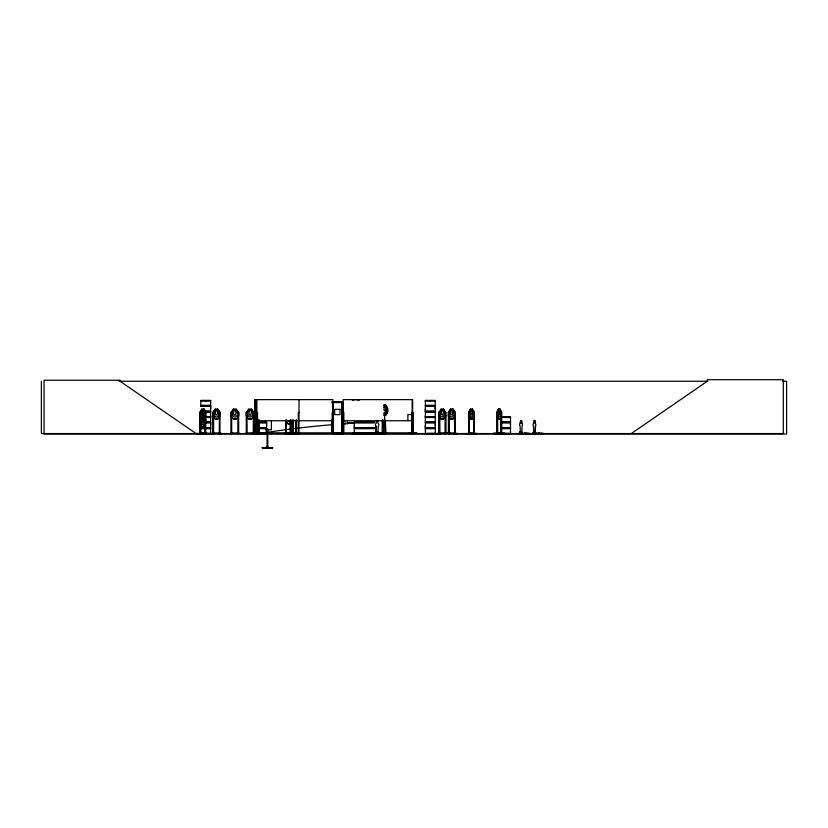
<?xml version="1.0" encoding="UTF-8"?>
<svg xmlns="http://www.w3.org/2000/svg" width="828" height="828" viewBox="0 0 828 828"><rect width="100%" height="100%" fill="white"/><g stroke="black" fill="none" stroke-linecap="round" stroke-linejoin="round"><path stroke-width="1.24" d="M210.643 425.271L210.643 422.849L204.444 422.849M210.643 408.68L210.643 406.258L200.78 406.258M266.585 425.271L266.585 422.849L257.384 422.849M364.03 427.693L354.332 427.693L354.343 425.271M425.364 427.693L425.364 422.849L435.238 422.849L435.228 427.693L425.364 427.693L425.375 425.271M425.364 411.102L425.364 406.258L435.238 406.258L435.228 411.102L425.364 411.102L425.375 408.68M435.228 425.271L435.228 422.849M435.228 408.68L435.228 406.258M510.483 425.271L510.483 422.849L500.619 422.849M250.812 433.458L267.34 433.52L265.985 433.551M258.688 433.458L259.164 432.796M205.365 412.344L205.334 433.561M469.217 412.313L469.269 433.561M473.782 412.313L473.699 433.561M201.525 419.734L202.777 417.685L204.195 419.806L203.119 417.198L204.092 414.683L202.808 416.701L201.483 414.683L202.467 417.219L201.608 419.796M535.147 432.765L535.437 425.985A1.759 1.408 -90 0 0 535.147 423.211L535.219 421.317L535.147 423.211M535.509 425.985L535.219 432.765L533.739 432.765L533.449 425.985A1.759 1.408 -90 0 1 533.739 423.211L533.905 420.872M445.06 412.313L445.743 412.458L445.702 433.561M219.513 412.406L219.265 433.561M377.91 432.765L378.292 425.985A1.759 1.697 -90 0 0 377.91 423.211L377.878 421.09L377.061 420.438M266.181 432.371L266.316 429.825M300.181 433.458L286.302 433.541L286.447 419.91M286.353 433.158L300.171 433.561M520.274 431.968L521.06 431.916M520.957 432.112L520.274 431.854M534.526 431.905L533.739 431.885L534.526 431.968M534.236 432.071L534.07 432.092M377.195 432.019L376.647 431.854L377.195 431.802M425.354 416.96L435.249 416.96L425.271 416.857L435.249 416.753L435.238 412.075L425.364 412.075L425.364 416.753M500.536 433.458L510.503 433.354L510.483 428.676L500.619 428.676M201.877 412.458L202.467 409.601L203.077 409.601L203.709 412.458L203.077 415.232L201.877 413.928L201.877 412.458L203.791 412.437L205.665 415.78M202.612 416.981L202.022 419.837L202.612 422.611L203.854 421.307L203.222 416.981M520.408 432.019L520.677 432.061M498.415 409.177L497.649 414.973L498.673 416.96L499.688 416.96L500.681 414.973L499.936 409.177M493.571 433.541L510.503 433.551M493.83 433.127L504.914 433.158M533.863 431.905L534.464 432.019L534.008 431.75M204.661 433.541L204.764 424.878M204.899 433.458L204.992 412.189M497.38 412.406L497.4 433.561L497.442 432.796M470.501 409.177L469.569 414.973L471.153 417.674L473.274 414.973L472.353 409.177L474.206 412.458M196.722 433.541L214.411 433.489M385.072 433.51L375.736 433.147L375.736 432.413M465.698 433.541L477.508 433.52M520.47 420.872L520.315 423.211A1.759 1.408 -90 0 0 520.087 425.985L520.377 432.765L521.785 432.765L522.075 425.985A1.759 1.408 -90 0 0 521.785 423.211L521.692 421.09M441.086 409.177L439.958 414.973L441.469 416.96L442.97 416.96L444.45 414.973L443.332 409.177M450.66 409.177L449.532 414.973L451.043 416.96L452.543 416.96L454.023 414.973L452.906 409.177M436.542 433.541L440.879 433.561M436.822 433.51L440.879 433.127M450.391 433.489L443.808 433.137L450.453 433.127M233.486 409.177L232.192 412.458L232.192 414.973L233.931 416.96L235.659 416.96L237.377 414.973L237.377 412.458L236.083 409.177M248.876 409.177L247.572 412.458L247.572 414.973L249.321 416.96L251.05 416.96L252.757 414.973L252.757 412.458L251.474 409.177M284.646 433.541L286.084 433.51M285.029 433.158L286.198 433.561M285.795 433.51L285.836 432.796M290.224 433.52L290.152 420.086M342.523 433.458L342.461 401.911M332.163 433.396L342.678 433.51M287.544 421.028L288.227 421.173M498.456 419.123C496.179 416.132 496.272 412.189 498.384 409.084L500.029 409.084L501.571 412.427L501.716 433.561L501.778 432.796L501.033 432.796L501.043 433.561L501.002 412.168L501.737 412.458M498.456 409.084L496.893 412.458L496.997 433.561M499.957 419.123L501.571 415.78M200.034 412.458L201.866 409.177L200.945 414.973L202.177 416.96L203.398 416.96L204.609 414.973L203.698 409.177M201.463 410.202L200.221 412.458L200.293 414.942M201.897 412.437L199.91 415.78L201.835 419.123L203.729 419.123M203.843 426.42L201.949 426.42L200.179 423.129L200.055 419.806L201.98 416.463L203.874 416.463M203.667 419.123L205.603 415.811M203.698 422.383L205.665 419.123L203.729 422.477L201.835 422.477M203.781 426.42L205.686 423.129L205.748 419.806L203.812 416.463M203.812 426.503L205.623 423.129M385.724 415.097L387.649 411.754L387.587 408.411L385.724 405.058M472.446 419.123L470.47 419.123L468.576 415.78L468.576 412.427L470.47 409.084L472.446 409.084M468.783 433.561L468.638 412.427L470.532 409.084M472.353 419.04L474.206 415.749M472.384 419.123L474.33 415.78M520.584 420.696L520.377 423.211M443.373 419.123L445.702 415.78L443.415 419.123L441.045 419.123L438.757 415.78L438.757 412.427L441.096 409.084L443.415 409.084L445.702 412.427L445.609 433.561M455.276 433.561L455.234 412.427L452.988 409.084L450.629 409.084L448.341 412.427L449.231 412.458L449.169 433.561M452.947 409.084L455.203 412.458L455.276 415.78L452.947 419.123L450.629 419.123L448.341 415.78L448.383 412.427L450.67 409.084M217.65 419.04L220.041 415.749L220.082 412.427L217.681 409.084L215.249 409.084L212.848 412.427L213.676 412.437M220.124 415.78L217.681 419.123L215.249 419.123L212.848 415.78L215.321 419.04L217.681 419.04M376.854 432.009L377.071 432.112M293.371 420.531L290.794 423.812L288.227 423.812M290.835 423.905L293.464 420.562M519.642 433.541L519.404 432.413L520.439 432.413L520.439 433.147M521.505 433.334C520.098 433.603 522.561 433.882 521.516 432.413M527.974 433.147L528.388 433.427M529.982 433.551L524.01 433.334M537.434 433.334L543.685 433.541L532.663 433.541L532.828 432.413L533.863 432.413L533.863 433.147M534.94 433.334C533.542 433.572 535.964 433.903 534.94 432.413M541.409 433.147L541.833 433.437M254.155 415.78L251.515 419.123L248.835 419.123L246.195 415.78L246.195 412.427L248.835 409.084L251.515 409.084L254.155 412.427L254.134 433.561M385.113 433.458L375.353 433.551L375.539 432.413L376.129 433.147M377.775 433.551L378.085 432.413M381.604 433.551L381.915 433.147M263.169 433.375L250.822 433.561M342.461 402.077L332.08 401.911M332.08 419.641L332.08 433.561L332.194 412.458L332.918 412.458M377.092 420.438L376.243 421.09L376.243 423.211A1.759 1.697 -90 0 0 375.86 425.985L376.243 432.765L375.891 425.985M631.288 433.561L707.298 381.253L707.298 379.71L783.298 379.71L783.298 433.561L41.4 433.561L41.4 381.253M473.751 412.447L474.465 412.458M196.981 433.52L208.532 433.52M530.23 433.561L519.394 433.334L519.922 433.551M533.097 433.561L543.116 433.427M534.091 420.552L534.691 420.469M231.654 412.447L230.919 412.458L230.919 433.561M247.044 412.447L246.299 412.458L246.299 433.561M375.705 433.561L382.112 433.541M379.348 433.437L379.866 433.427M267.278 433.561L266.264 433.21M425.364 433.344L425.375 428.676L435.238 428.676L435.238 433.344L425.271 433.479L435.249 433.551M520.367 431.812L520.802 432.061M231.623 412.427L231.716 433.561M247.003 412.427L247.096 433.561M439.44 412.427L439.596 433.561M454.551 412.427L455.328 412.458M237.978 412.427L238.661 412.458L238.661 433.561L238.743 432.796L237.864 432.796M253.368 412.427L254.051 412.458M119.108 381.253L707.692 381.253M782.719 381.253L786.6 381.253L786.6 434.007L44.07 434.007L44.07 380.259L120.081 380.259L120.081 381.253L196.081 433.561M200.78 400.41L210.664 400.41M425.354 400.41L435.249 400.41M205.199 400.638L206.244 400.638M429.784 400.638L430.819 400.638M200.79 400.897L210.643 400.897M425.375 400.897L435.228 400.897M332.08 402.077L342.626 401.994L342.626 433.561M332.08 402.574L342.626 402.574M383.83 405.058L385.786 405.058M383.861 405.151L385.755 405.151L386.676 408.442L386.676 410.947L385.444 412.934L384.223 412.934M200.718 405.616L210.726 405.616M425.302 405.616L435.311 405.616M200.718 405.917L210.726 405.917M425.302 405.917L435.311 405.917M383.612 407.076L387.338 407.076L387.338 413.224L383.612 413.224M387.649 408.411L387.649 411.754M471.784 409.601L471.111 409.601L470.501 412.458L471.111 415.232L472.353 413.928L471.722 409.601M499.491 409.601L498.911 409.601L498.415 412.458L498.911 415.232L499.936 413.928L499.419 409.601M200.78 411.102L201.442 411.102M204.444 411.102L210.654 411.102L210.654 406.258M205.717 411.444L210.726 411.444M425.302 411.444L435.311 411.444M205.717 411.744L210.726 411.744M425.302 411.744L435.311 411.744M204.444 412.075L210.654 412.075L210.654 416.753L204.444 416.753M200.738 412.168L199.796 412.458L199.796 433.561M203.957 409.177L204.868 412.458L205.851 412.427L205.479 415.749M219.223 412.458L220.124 412.427L217.65 409.177M254.631 412.458L254.972 433.561M255.893 412.458L256.173 433.561M256.825 412.458L257.539 412.458L257.622 433.561M299.032 412.458L298.318 412.458L298.235 433.561M343.134 412.458L343.848 412.458L343.848 433.561L343.93 432.796L343.051 432.796M385.341 412.458L384.627 412.458L384.709 433.561M412.623 412.458L412.903 433.561M438.757 412.427L439.658 412.458L439.73 433.561M468.576 412.427L469.455 412.458M496.841 412.427L497.618 412.458M468.576 414.103L474.268 414.103M411.754 414.58L407.873 414.58L407.873 420.738M383.861 415.014L385.755 415.014M383.83 415.097L385.786 415.097M448.341 415.78L450.67 419.123M468.7 415.749L470.532 419.123M204.444 416.629L210.643 416.629M425.375 416.629L435.228 416.629M204.444 417.198L210.664 417.198L210.654 421.876L204.444 421.876M501.282 417.177L510.503 417.177L510.493 421.876L500.619 421.876M204.444 417.488L210.643 417.488M425.375 417.488L435.228 417.488M501.292 417.488L510.483 417.488M203.698 419.04L201.804 419.04L199.972 415.749L200.097 419.103L201.928 422.383L200.097 419.103M233.486 419.04L236.083 419.04M248.876 419.04L251.474 419.04M441.086 419.04L443.373 419.04M450.66 419.04L452.957 419.04M470.501 419.04L472.415 419.04M498.415 419.04L499.998 419.04M498.384 419.123L500.029 419.123M254.631 420.738L332.908 420.738M343.134 420.738L412.178 420.738M290.39 421.742L288.672 421.742L287.523 420.407M257.384 421.876L266.595 421.876M354.332 421.876L364.03 421.876M364.496 421.876L374.204 421.876M205.717 422.218L210.726 422.218M256.649 422.218L266.668 422.218M354.26 422.218L364.103 422.218M364.434 422.218L374.266 422.218M425.302 422.218L435.311 422.218M500.557 422.218L510.565 422.218M205.717 422.518L210.726 422.518M256.649 422.518L266.668 422.518M354.26 422.518L364.103 422.518M364.434 422.518L374.266 422.518M425.302 422.518L435.311 422.518M500.557 422.518L510.565 422.518M347.646 422.777L364.03 422.849M364.496 422.849L374.204 422.849M200.179 423.129L201.98 426.503L203.874 426.503M347.646 423.232L354.239 423.232M521.723 423.211L521.764 421.09L521.019 420.438M288.185 423.905L289.966 423.905M200.78 427.693L210.654 427.693L210.654 422.849M257.384 427.693L266.595 427.693L266.595 422.849M364.496 427.693L374.204 427.693M500.619 427.693L510.493 427.693L510.493 422.849M200.718 428.035L210.726 428.035M256.649 428.035L266.668 428.035M354.26 428.035L364.103 428.035M364.434 428.035L374.266 428.035M425.302 428.035L435.311 428.035M500.557 428.035L510.565 428.035M200.718 428.335L210.726 428.335M256.649 428.335L266.668 428.335M354.26 428.335L364.103 428.335M364.434 428.335L374.266 428.335M425.302 428.335L435.311 428.335M500.557 428.335L510.565 428.335M200.78 428.676L210.654 428.676L210.654 433.344L200.718 433.52L200.738 424.878M257.384 428.676L266.595 428.676M364.03 428.676L354.332 428.676L354.301 433.551M364.496 428.676L374.204 428.676M265.736 429.825L271.387 429.825L271.387 420.448M520.853 431.605L520.139 431.605L520.139 433.147M533.563 431.605L534.288 431.605L534.205 433.147M267.03 431.843L266.419 431.843L266.419 432.94M199.724 432.796L200.811 432.796M204.692 432.796L205.779 432.796L205.779 433.561M231.716 432.796L230.836 432.796L230.836 433.561M247.096 432.796L246.226 432.796L246.226 433.561M253.254 432.796L254.134 432.796M257.622 432.796L256.742 432.796L256.773 433.561M285.619 432.796L286.529 432.796M290.09 432.796L291.508 432.796L291.508 433.561M292.584 432.796L293.495 432.796M296.445 432.796L295.938 433.561M298.235 432.796L299.146 433.458M332.111 432.796L333.001 432.796M382.257 432.796L383.105 432.796L383.095 433.561M385.424 432.796L384.544 432.796L384.544 433.561M411.599 432.796L412.975 432.796M438.83 432.796L439.73 432.796M445.816 432.796L444.915 432.796L444.915 433.561M454.5 432.796L455.4 432.796L455.4 433.561M468.689 432.796L469.528 432.796L469.517 433.561M473.688 432.796L474.537 432.796L474.516 433.561M496.924 432.796L497.68 432.796M200.355 433.013L205.158 433.013M213.562 433.013L219.265 433.013M231.716 433.013L237.864 433.013M247.096 433.013L253.254 433.013M439.596 433.013L445.06 433.013M449.169 433.013L454.634 433.013M469.321 433.013L473.895 433.013M497.442 433.013L501.271 433.013M524.911 433.003L526.08 433.003M538.345 433.003L539.504 433.003M214.473 433.127L211.161 433.561M453.351 433.561L457.356 433.458M257.373 433.344L266.606 433.354M364.041 433.344L351.414 433.561L374.215 433.551M364.486 433.344L374.215 433.344M222.049 433.52L218.457 433.51M332.08 433.479L343.02 433.458M385.889 433.541L385.341 420.086M519.228 433.541L530.262 433.541M267.051 446.53L267.817 446.53M272.712 447.855L262.155 447.855L272.712 447.855L272.267 448.29M534.443 420.438L535.188 421.09M293.309 433.51L293.288 432.796M457.656 433.51L453.444 433.51M200.624 412.251L200.552 433.561M285.567 420.562L288.196 423.905M443.373 409.084L445.63 412.458M472.384 409.084L474.33 412.427L474.33 433.561M203.926 409.084L205.789 412.458L203.988 409.084L201.773 409.084L199.91 412.427L199.983 433.561L200.045 424.878M203.667 409.084L205.603 412.427L205.717 433.561M499.957 409.084L501.52 412.458L501.395 433.561M217.681 409.177L218.851 414.973L217.298 416.96L215.725 416.96L214.141 414.973L215.321 409.177L212.931 412.458L212.889 433.561M477.249 433.458L466.009 433.561M255.034 433.458L255.138 432.899L413.4 432.899L413.4 433.561M535.809 433.334L535.809 432.413L534.774 432.413L534.774 433.147M535.644 432.413L535.644 433.147L532.994 433.147L532.994 432.413M533.698 432.413L533.698 433.334M533.636 431.605L533.563 433.147M522.385 433.334L522.385 432.413L521.35 432.413L521.35 433.147M522.22 432.413L522.22 433.147L519.56 433.147L519.56 432.413M520.781 431.605L520.853 433.147M520.212 431.605L520.274 433.334M501.313 416.184L501.271 433.561M497.618 416.184L497.669 433.561M497.204 412.458L497.204 433.561M474.268 412.427L474.154 433.561M474.04 432.796L474.071 433.561M473.958 412.458L473.895 433.561M469.455 416.184L469.321 433.561M469.062 432.796L469.041 433.561L468.948 412.458M455.079 432.796L455.1 433.561M454.707 412.458L454.707 433.561M454.479 412.189L454.634 433.561M449.304 433.561L449.304 432.796L448.403 432.796L448.403 433.561L448.455 412.458M448.983 412.199L449.097 433.561M448.61 412.458L448.61 433.561M445.495 432.796L445.495 433.561M445.226 432.796L445.247 433.561M445.133 412.458L445.06 433.561M439.409 432.796L439.43 433.561M439.15 432.796L439.13 433.561M439.037 412.458L438.964 433.561M438.809 412.427L438.902 433.561M412.903 412.458L412.903 433.561M412.634 399.634L412.623 433.561L412.551 432.796M412.365 433.561L412.365 412.458L411.671 412.458L411.609 433.561M412.054 433.561L412.178 399.634L343.134 399.634L343.082 433.561M411.971 432.796L411.951 433.561M411.858 412.458L411.806 433.561M385.258 432.796L385.155 433.561M383.033 420.086L382.898 433.561M382.836 420.086L382.753 433.561M382.639 432.796L382.608 433.561M382.526 420.086L382.464 433.561M382.329 420.086L382.329 433.561M378.468 433.334L378.468 432.413L377.889 433.147M378.272 432.413L378.334 433.334M377.237 433.147L377.195 431.605L376.419 431.605L376.419 433.147M375.933 432.413L375.933 433.334M354.332 422.849L354.332 427.693M354.239 422.404L354.239 423.605M347.646 422.011L347.646 423.998M345.887 422.011L345.887 423.998M343.216 432.796L343.216 433.561M342.026 401.911L342.026 433.561L341.974 401.911M333.022 433.561L332.908 399.634L254.631 399.634L254.703 433.561M332.742 401.911L332.742 433.561L332.68 401.911M299.032 399.634L298.949 433.561M298.401 432.796L298.401 433.561M296.372 420.086L296.372 433.561M296.279 420.086L296.269 433.561M296.01 420.086L296 433.561M293.412 419.91L293.371 433.561M292.729 433.561L292.698 419.91L292.626 433.561M291.425 420.086L291.342 433.561M291.001 432.899L291.001 433.561M290.794 432.796L290.794 433.561M290.711 420.086L290.649 433.561M290.524 420.086L290.535 433.561L290.421 432.796M289.458 432.899L289.458 433.561M286.488 432.796L286.529 433.561M285.743 419.91L285.66 433.561M267.765 429.007L267.765 447.855M267.102 429.007L267.051 447.855M266.73 431.843L266.73 432.94M259.092 420.086L259.071 433.561M259.029 420.086L259.019 433.561M258.822 420.086L258.698 433.561M257.456 432.796L257.456 433.561M256.825 399.634L256.908 433.561M255.904 399.634L255.893 433.561M253.968 432.796L253.968 433.561M253.42 432.796L253.42 433.561M253.285 412.189L253.254 433.561M246.941 432.796L246.941 433.561M238.029 432.796L238.029 433.561M237.905 412.189L237.864 433.561M231.55 432.796L231.55 433.561M221.656 433.561L218.354 433.561M220.062 433.561L220.062 432.796L219.151 432.796L219.151 433.561M219.989 412.458L219.948 433.561M219.782 432.796L219.762 433.561M219.43 432.796L219.451 433.561M213.676 433.561L213.676 432.796L212.765 432.796L212.765 433.561M213.531 412.189L213.562 433.561M213.489 412.458L213.396 433.561M213.055 432.796L213.044 433.561M205.541 412.427L205.406 433.561M205.209 412.458L205.158 433.561M204.764 412.458L204.764 414.942M200.718 432.796L200.604 433.561M200.241 424.878L200.355 433.561M265.881 432.578A889.779 845.833 -34.9 0 1 289.831 429.163M290.97 429.018A889.779 845.833 -34.9 0 1 332.142 424.712M343.599 423.853A889.779 845.833 -34.9 0 1 345.887 423.708M352.386 400.462A6.645 6.645 0 0 1 359.031 400.462M408.815 433.458L416.722 433.127L408.815 433.458M202.467 412.955L201.877 417.281L203.077 418.575L203.709 415.811L203.077 412.955L202.467 412.955M384.544 405.585L383.913 409.912L385.155 411.205L385.744 408.442L385.155 405.585L384.482 405.585M441.821 409.601L441.096 413.928L442.576 415.232L443.342 412.458L442.576 409.601L441.821 409.601M451.405 409.601L450.67 413.928L452.15 415.232L452.916 412.458L452.15 409.601L451.405 409.601M216.098 409.601L215.332 413.928L216.884 415.232L217.692 412.458L216.884 409.601L216.067 409.601M201.866 412.52L200.945 418.316L202.177 420.313L203.398 420.313L204.609 418.316L204.609 415.811L203.698 412.52L201.866 412.52M202.011 416.546L201.09 422.352L202.322 424.34L203.543 424.34L204.754 422.352L204.754 419.837L203.843 416.546L201.949 416.546M234.345 409.601L233.496 413.928L234.345 415.232L235.204 415.232L236.094 412.458L235.204 409.601L234.345 409.601M249.725 409.601L248.886 413.928L249.725 415.232L250.594 415.232L251.474 412.458L250.594 409.601L249.725 409.601M233.444 409.084L230.805 412.427L230.805 415.78L233.444 419.123L236.125 419.123L238.764 415.78L238.764 412.427L236.125 409.084L233.444 409.084M210.664 400.586L200.78 400.597L200.79 405.275L210.654 405.275L210.654 400.607M435.249 400.597L425.354 400.597L425.375 405.275L435.238 405.275L435.238 400.607M339.946 409.342L334.678 409.342L334.678 414.621L339.946 414.621L339.946 409.342M210.664 416.96L204.444 416.96L210.664 417.012M510.493 416.981L501.282 416.981L510.503 417.012M435.249 417.198L425.354 417.188L425.364 421.876L435.238 421.876L435.238 417.198"/></g></svg>
